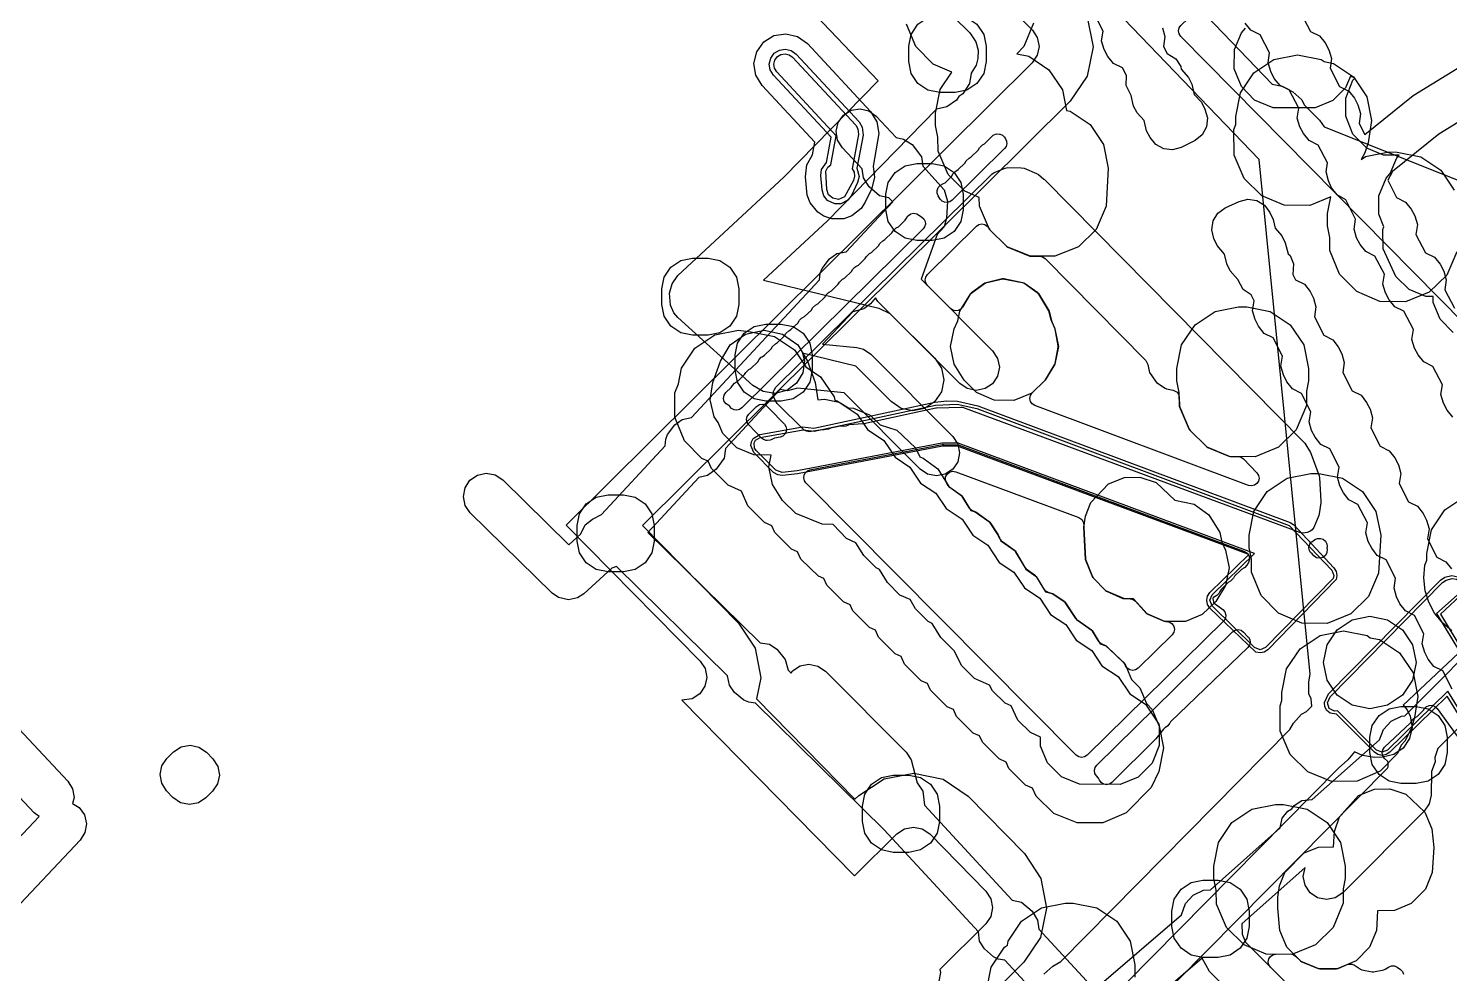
# Model space of a CAD drawing. Header units: metres. Extents: x -2677 to -840, y 169 to 1487.
# Drawn here: x -1739.4 to -1647.3, y 949.8 to 1011.1 of the extents above; entities that cross this region are included whole.
import ezdxf

# ---------------------------------------------------------------- set-up
doc = ezdxf.new("R2010")
doc.units = ezdxf.units.M
for name, color, linetype in [('AI_GREENING_ALLOWED_ZONE', 4, 'Continuous'), ('AI_GREENING_EXCLUSIONS', 1, 'Continuous'), ('AI_GREENING_LAWN', 82, 'Continuous')]:
    doc.layers.add(name, color=color, linetype=linetype)

msp = doc.modelspace()

# ---------------------------------------------------------------- linework, layer by layer
at = {"layer": 'AI_GREENING_ALLOWED_ZONE'}
for points in [[(-1678.838, 993.006), (-1678.958, 992.871), (-1679.117, 992.787), (-1679.297, 992.765), (-1679.472, 992.809), (-1679.62, 992.912), (-1681.112, 994.41), (-1681.22, 994.573), (-1681.257, 994.765), (-1681.218, 994.957), (-1681.109, 995.119), (-1677.928, 998.262), (-1677.766, 998.368), (-1677.577, 998.406), (-1677.387, 998.369), (-1677.226, 998.263), (-1677.117, 998.103), (-1677.111, 998.09), (-1677.057, 998.011), (-1675.983, 996.956), (-1675.903, 996.904), (-1674.471, 996.32), (-1674.377, 996.302), (-1673.843, 996.302), (-1673.65, 996.263), (-1673.487, 996.153), (-1666.96, 989.535), (-1666.826, 989.281), (-1666.741, 988.85), (-1666.704, 988.761), (-1666.325, 988.193), (-1666.257, 988.125), (-1665.69, 987.746), (-1665.601, 987.709), (-1665.184, 987.626), (-1664.928, 987.489), (-1664.925, 987.485), (-1664.819, 987.327), (-1664.779, 987.141), (-1664.77, 986.603), (-1664.75, 986.51), (-1664.141, 985.091), (-1664.087, 985.012), (-1663.012, 983.957), (-1662.934, 983.905), (-1661.578, 983.338), (-1661.485, 983.318), (-1660.971, 983.314), (-1660.778, 983.272), (-1660.615, 983.159), (-1659.748, 982.254), (-1659.644, 982.094), (-1659.609, 981.906), (-1659.646, 981.718), (-1659.751, 981.559), (-1659.909, 981.45), (-1660.095, 981.409), (-1660.284, 981.44), (-1674.148, 986.62), (-1674.317, 986.726), (-1674.432, 986.89), (-1674.473, 987.085), (-1674.434, 987.281), (-1674.322, 987.447), (-1673.498, 988.252), (-1673.459, 988.3), (-1672.868, 989.272), (-1672.837, 989.352), (-1672.626, 990.409), (-1672.626, 990.505), (-1672.838, 991.577), (-1672.855, 991.631), (-1673.054, 992.073), (-1673.086, 992.165), (-1673.211, 992.699), (-1673.24, 992.77), (-1673.892, 993.851), (-1673.96, 993.924), (-1674.826, 994.546), (-1674.922, 994.588), (-1676.159, 994.834), (-1676.263, 994.832), (-1677.303, 994.589), (-1677.391, 994.549), (-1678.26, 993.924), (-1678.328, 993.851), (-1678.838, 993.006)], [(-1679.875, 981.605), (-1679.943, 981.798), (-1679.927, 982.002), (-1679.832, 982.183), (-1679.672, 982.31), (-1679.474, 982.363), (-1679.272, 982.332), (-1671.285, 979.353), (-1671.096, 979.227), (-1670.982, 979.031), (-1670.966, 978.805), (-1670.974, 978.756), (-1670.977, 978.703), (-1670.865, 976.681), (-1670.847, 976.602), (-1670.411, 975.52), (-1670.359, 975.44), (-1669.572, 974.633), (-1669.493, 974.579), (-1668.431, 974.119), (-1668.339, 974.099), (-1667.971, 974.089), (-1667.777, 974.044), (-1667.616, 973.927), (-1666.898, 973.145), (-1666.814, 973.085), (-1665.763, 972.63), (-1665.664, 972.61), (-1665.593, 972.61), (-1665.401, 972.572), (-1665.238, 972.463), (-1665.129, 972.3), (-1665.092, 972.107), (-1665.132, 971.916), (-1665.242, 971.754), (-1667.449, 969.585), (-1667.611, 969.478), (-1667.802, 969.441), (-1667.991, 969.479), (-1668.153, 969.587), (-1668.261, 969.748), (-1668.299, 969.839), (-1668.357, 969.923), (-1669.507, 971.011), (-1669.591, 971.063), (-1669.743, 971.12), (-1669.888, 971.203), (-1669.997, 971.328), (-1670.399, 971.989), (-1670.468, 972.063), (-1671.36, 972.685), (-1671.489, 972.816), (-1672.184, 973.852), (-1672.252, 973.92), (-1672.986, 974.41), (-1673.058, 974.443), (-1673.255, 974.497), (-1673.424, 974.58), (-1673.55, 974.719), (-1674.027, 975.502), (-1674.096, 975.576), (-1674.641, 975.96), (-1674.782, 976.112), (-1675.403, 977.148), (-1675.471, 977.221), (-1676.242, 977.775), (-1676.409, 977.982), (-1676.513, 978.222), (-1676.534, 978.262), (-1677.036, 979.013), (-1677.098, 979.077), (-1677.981, 979.711), (-1678.048, 979.745), (-1678.122, 979.77), (-1678.271, 979.85), (-1678.385, 979.975), (-1678.862, 980.721), (-1678.926, 980.788), (-1679.647, 981.306), (-1679.784, 981.454), (-1679.875, 981.605)]]:
    msp.add_lwpolyline(points, close=True, dxfattribs=at)
msp.add_lwpolyline([(-1655.718, 947.031), (-1658.871, 950.199), (-1658.871, 950.199), (-1658.979, 950.36), (-1659.017, 950.55), (-1658.98, 950.74), (-1658.873, 950.902), (-1658.713, 951.011), (-1658.523, 951.051), (-1657.599, 951.063), (-1657.404, 951.026), (-1657.239, 950.916), (-1656.925, 950.603), (-1656.843, 950.548), (-1655.769, 950.115), (-1655.677, 950.097), (-1654.587, 950.097), (-1654.491, 950.116), (-1653.893, 950.367), (-1653.734, 950.404), (-1653.572, 950.388), (-1653.423, 950.321), (-1653.041, 950.067), (-1652.952, 950.03), (-1652.283, 949.897), (-1652.187, 949.898), (-1651.518, 950.031), (-1651.429, 950.068), (-1651.218, 950.209), (-1651.035, 950.284), (-1650.838, 950.283), (-1650.656, 950.205), (-1650.443, 950.058), (-1650.309, 949.921), (-1650.236, 949.742)], dxfattribs=at)
at = {"layer": 'AI_GREENING_EXCLUSIONS'}
for points in [[(-1718.116, 1060.153), (-1671.82, 1013.432), (-1670.744, 1011.805), (-1670.373, 1009.89), (-1670.76, 1007.985), (-1671.85, 1006.366), (-1699.579, 978.833), (-1693.351, 972.508), (-1692.28, 970.878), (-1691.914, 968.961), (-1692.197, 967.597), (-1685.805, 961.087), (-1685.554, 961.336), (-1683.921, 962.417), (-1681.998, 962.788), (-1680.081, 962.392), (-1678.462, 961.29), (-1674.815, 957.573), (-1673.749, 955.947), (-1673.384, 954.038), (-1673.774, 952.134), (-1674.861, 950.523), (-1677.07, 948.329)], [(-1720.313, 1057.43), (-1674.307, 1010.97), (-1673.985, 1010.484), (-1673.873, 1009.907), (-1673.989, 1009.335), (-1674.316, 1008.85), (-1704.518, 978.86), (-1695.845, 970.052), (-1695.524, 969.563), (-1695.414, 968.988), (-1695.533, 968.415), (-1695.862, 967.931), (-1696.351, 967.61), (-1697.035, 967.523), (-1685.839, 956.121), (-1683.088, 958.852), (-1682.598, 959.177), (-1682.021, 959.288), (-1681.446, 959.169), (-1680.96, 958.839), (-1677.313, 955.122), (-1676.994, 954.634), (-1676.884, 954.061), (-1677.001, 953.49), (-1677.327, 953.007), (-1680.298, 950.057), (-1680.26, 949.862), (-1680.378, 949.288)], [(-1700.158, 1049.83), (-1681.871, 1031.467), (-1681.072, 1030.83), (-1680.91, 1030.503), (-1678.938, 1028.523), (-1678.613, 1028.362), (-1678.1, 1027.774), (-1677.872, 1027.376), (-1658.757, 1007.473), (-1658.108, 1007.342), (-1657.428, 1006.966), (-1656.842, 1006.45), (-1656.682, 1006.123), (-1655.698, 1005.133), (-1655.393, 1004.705), (-1628.794, 994.088)], [(-1700.158, 1049.83), (-1681.871, 1031.467), (-1681.072, 1030.83), (-1680.91, 1030.503), (-1678.938, 1028.523), (-1678.613, 1028.362), (-1678.1, 1027.774), (-1677.872, 1027.376), (-1658.757, 1007.473), (-1658.108, 1007.342), (-1657.428, 1006.966), (-1656.842, 1006.45), (-1656.682, 1006.123), (-1655.698, 1005.133), (-1655.393, 1004.705), (-1628.794, 994.088)], [(-1673.573, 949.753), (-1672.989, 950.27), (-1672.451, 950.564), (-1657.612, 965.607), (-1657.371, 966.03), (-1656.859, 966.619), (-1656.533, 966.782), (-1656.197, 967.122), (-1656.235, 967.596), (-1656.378, 967.929), (-1656.39, 968.709), (-1656.3, 969.197), (-1659.602, 1002.578), (-1680.965, 1024.822), (-1681.614, 1025.375), (-1681.736, 1025.625), (-1682.771, 1026.702), (-1683.74, 1027.675), (-1684.064, 1027.835), (-1684.71, 1028.65), (-1702.764, 1046.779)], [(-1673.573, 949.753), (-1672.989, 950.27), (-1672.451, 950.564), (-1657.612, 965.607), (-1657.371, 966.03), (-1656.859, 966.619), (-1656.533, 966.782), (-1656.197, 967.122), (-1656.235, 967.596), (-1656.378, 967.929), (-1656.39, 968.709), (-1656.3, 969.197), (-1659.602, 1002.578), (-1680.965, 1024.822), (-1681.614, 1025.375), (-1681.736, 1025.625), (-1682.771, 1026.702), (-1683.74, 1027.675), (-1684.064, 1027.835), (-1684.71, 1028.65), (-1702.764, 1046.779)], [(-1685.633, 1017.946), (-1678.355, 1010.801), (-1677.973, 1010.217), (-1677.826, 1009.668), (-1677.834, 1009.128), (-1677.954, 1008.687), (-1678.264, 1008.172), (-1678.388, 1007.499), (-1678.812, 1006.844), (-1679.064, 1006.671), (-1679.219, 1006.43), (-1679.861, 1005.986), (-1680.516, 1005.845), (-1687.585, 998.603), (-1691.743, 994.746), (-1684.264, 992.928), (-1683.556, 992.6), (-1680.634, 989.698), (-1680.202, 989.048), (-1680.051, 988.283), (-1680.205, 987.518), (-1680.64, 986.87), (-1681.29, 986.438), (-1682.056, 986.287), (-1682.821, 986.441), (-1683.469, 986.876), (-1685.756, 989.174), (-1689.211, 990.014), (-1689.084, 989.514), (-1689.195, 988.742), (-1689.594, 988.071), (-1690.219, 987.604), (-1690.975, 987.411), (-1691.747, 987.523), (-1692.418, 987.921), (-1697.3, 992.322), (-1697.541, 992.641), (-1697.757, 993.137), (-1697.819, 993.914), (-1697.65, 994.516), (-1697.292, 995.049), (-1690.412, 1001.433), (-1684.308, 1007.687), (-1689.199, 1012.828)], [(-1665.873, 1011.112), (-1665.708, 1010.55), (-1665.806, 1009.904), (-1665.571, 1009.454), (-1664.998, 1009.1), (-1664.681, 1008.607), (-1664.652, 1008.442), (-1664.194, 1007.898), (-1663.963, 1007.455), (-1663.809, 1006.794), (-1663.35, 1006.286), (-1663.12, 1005.842), (-1662.957, 1005.28), (-1663.022, 1004.698), (-1663.305, 1004.186), (-1663.762, 1003.82), (-1664.65, 1003.36), (-1665.212, 1003.197), (-1665.794, 1003.262), (-1666.306, 1003.545), (-1666.672, 1004.002), (-1666.902, 1004.446), (-1667.054, 1005.1), (-1667.508, 1005.603), (-1667.74, 1006.046), (-1667.898, 1006.732), (-1668.226, 1007.37), (-1668.205, 1008.017), (-1668.465, 1008.515), (-1669.051, 1008.804), (-1669.418, 1009.26), (-1669.65, 1009.703), (-1669.814, 1010.265), (-1669.716, 1010.91), (-1670.375, 1012.172)], [(-1656.894, 1012.069), (-1656.269, 1010.882), (-1655.682, 1010.595), (-1655.314, 1010.14), (-1655.081, 1009.698), (-1654.915, 1009.137), (-1655.011, 1008.491), (-1654.386, 1007.303), (-1653.799, 1007.016), (-1653.43, 1006.562), (-1653.197, 1006.119), (-1653.031, 1005.558), (-1653.127, 1004.912), (-1652.753, 1004.202), (-1649.614, 1006.726), (-1642.799, 1010.915)], [(-1674.229, 1011.426), (-1674.849, 1009.904), (-1675.307, 1009.426), (-1674.527, 1009.271), (-1673.23, 1008.403), (-1672.362, 1007.106), (-1672.096, 1005.765), (-1671.851, 1005.717), (-1670.554, 1004.849), (-1669.686, 1003.552), (-1669.382, 1002.021), (-1669.529, 999.554), (-1670.176, 998.045), (-1671.32, 996.922), (-1672.842, 996.302), (-1674.426, 996.302), (-1675.948, 996.922), (-1677.092, 998.045), (-1677.739, 999.554), (-1677.755, 1000.113), (-1678.688, 1000.519), (-1679.768, 1001.599), (-1680.415, 1003.108), (-1680.431, 1004.028), (-1680.58, 1004.778), (-1680.58, 1005.58), (-1680.276, 1007.111), (-1679.522, 1008.239), (-1679.522, 1008.239), (-1680.728, 1008.76), (-1681.851, 1009.904), (-1682.455, 1011.349)], [(-1647.017, 991.359), (-1647.866, 992.227), (-1648.32, 993.31), (-1648.334, 993.684), (-1648.795, 993.698), (-1649.878, 994.152), (-1650.746, 995.001), (-1651.568, 996.783), (-1651.582, 998.041), (-1651.521, 998.222), (-1651.844, 999.029), (-1651.844, 1000.217), (-1651.376, 1001.37), (-1651.104, 1001.661), (-1650.675, 1002.686), (-1650.529, 1002.852), (-1651.537, 1002.866), (-1652.62, 1003.319), (-1653.526, 1004.225), (-1653.994, 1005.379), (-1653.994, 1006.566), (-1653.526, 1007.719), (-1653.405, 1007.859), (-1653.687, 1007.977), (-1654.017, 1007.223), (-1654.828, 1006.412), (-1655.968, 1005.92), (-1658.694, 1005.928), (-1659.905, 1006.434), (-1660.753, 1007.302), (-1661.221, 1008.455), (-1661.207, 1009.713), (-1660.753, 1010.796), (-1660.481, 1011.087)], [(-1647.056, 985.869), (-1647.424, 986.325), (-1647.656, 986.768), (-1647.822, 987.329), (-1647.725, 987.975), (-1648.347, 989.16), (-1648.933, 989.448), (-1649.301, 989.903), (-1649.533, 990.346), (-1649.699, 990.907), (-1649.602, 991.553), (-1650.224, 992.739), (-1650.811, 993.026), (-1651.178, 993.482), (-1651.411, 993.925), (-1651.576, 994.486), (-1651.48, 995.132), (-1652.101, 996.317), (-1652.688, 996.605), (-1653.056, 997.06), (-1653.288, 997.503), (-1653.454, 998.064), (-1653.357, 998.71), (-1653.982, 999.967), (-1654.556, 1000.279), (-1654.905, 1000.749), (-1655.118, 1001.201), (-1655.26, 1001.769), (-1655.17, 1002.353), (-1655.782, 1003.514), (-1656.369, 1003.801), (-1656.737, 1004.256), (-1656.97, 1004.699), (-1657.136, 1005.26), (-1657.04, 1005.906), (-1657.665, 1007.093), (-1658.252, 1007.38), (-1658.621, 1007.835), (-1658.854, 1008.277), (-1659.02, 1008.839), (-1658.924, 1009.485), (-1659.549, 1010.672), (-1660.136, 1010.959), (-1660.504, 1011.414)], [(-1646.798, 996.597), (-1647.445, 995.088), (-1648.589, 993.965), (-1650.111, 993.345), (-1651.772, 993.361), (-1653.281, 994.008), (-1654.404, 995.152), (-1655.024, 996.674), (-1655.024, 997.517), (-1655.173, 998.267), (-1655.173, 999.069), (-1654.956, 1000.158), (-1656.325, 999.602), (-1657.986, 999.618), (-1659.431, 1000.222), (-1660.575, 1001.345), (-1661.222, 1002.854), (-1661.238, 1004.515), (-1661.114, 1004.851), (-1661.114, 1005.364), (-1660.81, 1006.895), (-1659.942, 1008.192), (-1658.645, 1009.06), (-1657.114, 1009.364), (-1655.583, 1009.06), (-1655.384, 1008.926), (-1655.384, 1008.926), (-1654.781, 1008.807), (-1653.484, 1007.939), (-1652.616, 1006.642), (-1652.312, 1005.111), (-1652.533, 1003.67), (-1652.745, 1003.015), (-1652.993, 1002.571), (-1652.704, 1002.765), (-1651.173, 1003.069), (-1650.651, 1003.064), (-1649.12, 1002.76), (-1647.823, 1001.892), (-1646.955, 1000.595)], [(-1641.228, 1008.359), (-1647.96, 1004.221), (-1650.963, 1001.792), (-1651.269, 1001.247), (-1650.7, 1000.104), (-1650.114, 999.817), (-1649.746, 999.361), (-1649.514, 998.919), (-1649.348, 998.357), (-1649.445, 997.711), (-1648.823, 996.526), (-1648.236, 996.238), (-1647.869, 995.783), (-1647.636, 995.34), (-1647.471, 994.779), (-1647.567, 994.133), (-1646.946, 992.947)], [(-1672.548, 946.804), (-1676.1, 950.651), (-1676.53, 950.728), (-1676.827, 950.87), (-1677.417, 951.399), (-1677.723, 951.898), (-1677.808, 952.502), (-1683.903, 959.104), (-1692.264, 967.329), (-1692.697, 967.385), (-1693.001, 967.513), (-1693.617, 968.012), (-1693.946, 968.496), (-1694.06, 969.095), (-1701.262, 976.179), (-1701.56, 976.081), (-1703.375, 974.42), (-1703.8, 974.146), (-1704.373, 974.026), (-1705.022, 974.167), (-1705.438, 974.456), (-1710.744, 979.663), (-1711.074, 980.147), (-1711.193, 980.72), (-1711.084, 981.295), (-1710.764, 981.784), (-1710.28, 982.114), (-1709.707, 982.234), (-1709.132, 982.125), (-1708.643, 981.804), (-1704.351, 977.593), (-1703.585, 978.294), (-1703.289, 978.889), (-1702.829, 979.251), (-1702.235, 979.553), (-1698.117, 984.007), (-1698.075, 984.442), (-1697.957, 984.749), (-1697.476, 985.38), (-1697.003, 985.724), (-1696.408, 985.856), (-1688.106, 994.765), (-1688.06, 995.199), (-1687.94, 995.505), (-1687.454, 996.132), (-1686.978, 996.472), (-1686.382, 996.6), (-1683.351, 999.826), (-1683.606, 1000.101), (-1684.21, 1000.23), (-1684.896, 1000.799), (-1685.251, 1001.388), (-1685.344, 1001.967), (-1686.622, 1003.34), (-1686.929, 1003.838), (-1687.023, 1004.415), (-1686.888, 1004.985), (-1686.546, 1005.46), (-1686.048, 1005.767), (-1685.47, 1005.861), (-1684.901, 1005.726), (-1684.426, 1005.384), (-1683.133, 1003.995), (-1682.664, 1003.905), (-1682.091, 1003.546), (-1681.504, 1002.755), (-1681.417, 1002.151), (-1680.025, 1000.615), (-1679.798, 999.886), (-1679.875, 998.773), (-1680.033, 998.209), (-1680.47, 997.708), (-1681.521, 994.821), (-1676.884, 990.163), (-1676.56, 989.675), (-1676.447, 989.101), (-1676.562, 988.527), (-1676.889, 988.041), (-1677.376, 987.717), (-1677.95, 987.604), (-1678.524, 987.72), (-1679.01, 988.046), (-1684.32, 993.38), (-1684.479, 993.618), (-1684.8, 993.219), (-1685.229, 992.892), (-1685.936, 992.694), (-1687.901, 990.602), (-1685.686, 990.383), (-1685.256, 990.275), (-1684.77, 989.948), (-1679.46, 984.614), (-1679.136, 984.127), (-1679.023, 983.553), (-1679.139, 982.979), (-1679.465, 982.493), (-1679.953, 982.169), (-1680.527, 982.056), (-1681.101, 982.172), (-1681.586, 982.498), (-1686.516, 987.45), (-1689.534, 987.748), (-1690.175, 987.571), (-1690.658, 987.656), (-1694.199, 983.826), (-1694.282, 983.215), (-1694.798, 982.489), (-1695.36, 982.09), (-1695.93, 981.954), (-1699.228, 978.387), (-1691.962, 971.24), (-1691.354, 971.138), (-1690.865, 970.817), (-1690.327, 970.163), (-1690.144, 969.452), (-1689.949, 969.26), (-1689.849, 969.409), (-1689.361, 969.733), (-1688.787, 969.845), (-1688.213, 969.73), (-1687.727, 969.404), (-1682.488, 964.14), (-1682.164, 963.653), (-1681.778, 962.161), (-1681.397, 961.616), (-1681.308, 960.716), (-1675.61, 954.543), (-1675.007, 954.411), (-1674.323, 953.839), (-1673.971, 953.248), (-1673.88, 952.669), (-1670.271, 948.759), (-1664.646, 953.59), (-1664.387, 954.339), (-1663.892, 954.878), (-1663.216, 955.194), (-1662.767, 955.227), (-1658.244, 959.238), (-1658.103, 959.857), (-1657.75, 960.324), (-1657.486, 960.478), (-1657.333, 960.692), (-1656.837, 961.002), (-1656.169, 961.078), (-1651.802, 964.95), (-1651.551, 965.616), (-1651.056, 966.155), (-1650.38, 966.471), (-1650.155, 966.504), (-1644.064, 972.624)], [(-1647.091, 968.222), (-1647.698, 969.414), (-1648.281, 969.708), (-1648.643, 970.168), (-1648.87, 970.614), (-1649.029, 971.177), (-1648.924, 971.822), (-1649.531, 973.013), (-1650.114, 973.308), (-1650.476, 973.767), (-1650.703, 974.213), (-1650.862, 974.776), (-1650.757, 975.421), (-1651.364, 976.612), (-1651.947, 976.907), (-1652.309, 977.367), (-1652.536, 977.812), (-1652.695, 978.375), (-1652.59, 979.02), (-1653.197, 980.211), (-1653.78, 980.506), (-1654.143, 980.966), (-1654.369, 981.411), (-1654.528, 981.975), (-1654.424, 982.62), (-1655.03, 983.811), (-1655.613, 984.105), (-1655.976, 984.565), (-1656.203, 985.011), (-1656.361, 985.574), (-1656.257, 986.219), (-1656.864, 987.41), (-1657.447, 987.705), (-1657.809, 988.164), (-1658.036, 988.61), (-1658.195, 989.173), (-1658.09, 989.818), (-1658.697, 991.009), (-1659.28, 991.304), (-1659.642, 991.764), (-1659.869, 992.209), (-1660.028, 992.772), (-1659.923, 993.417), (-1660.119, 993.801), (-1660.649, 994.152), (-1660.984, 994.787), (-1661.475, 995.363), (-1661.702, 995.808), (-1661.852, 996.446), (-1662.324, 996.994), (-1662.535, 997.447), (-1662.675, 998.015), (-1662.586, 998.594), (-1662.283, 999.094), (-1661.811, 999.44), (-1660.905, 999.864), (-1660.337, 1000.003), (-1659.758, 999.914), (-1659.258, 999.611), (-1658.911, 999.139), (-1658.7, 998.686), (-1658.56, 998.117), (-1658.138, 997.624), (-1657.911, 997.178), (-1657.72, 996.464), (-1657.602, 996.345), (-1657.38, 995.804), (-1657.424, 995.12), (-1657.25, 994.779), (-1656.667, 994.484), (-1656.305, 994.025), (-1656.078, 993.579), (-1655.919, 993.016), (-1656.024, 992.371), (-1655.417, 991.18), (-1654.834, 990.885), (-1654.472, 990.425), (-1654.245, 989.98), (-1654.086, 989.416), (-1654.19, 988.772), (-1653.584, 987.58), (-1653.001, 987.286), (-1652.638, 986.826), (-1652.411, 986.38), (-1652.253, 985.817), (-1652.357, 985.172), (-1651.75, 983.981), (-1651.167, 983.686), (-1650.805, 983.227), (-1650.578, 982.781), (-1650.419, 982.218), (-1650.524, 981.573), (-1649.917, 980.382), (-1649.334, 980.087), (-1648.972, 979.627), (-1648.745, 979.182), (-1648.586, 978.619), (-1648.691, 977.974), (-1648.084, 976.783), (-1647.501, 976.488), (-1647.139, 976.028)], [(-1626.909, 989.152), (-1650.26, 967.192), (-1650.001, 966.887), (-1649.806, 966.485), (-1649.692, 965.75), (-1649.855, 965.025), (-1650.271, 964.409), (-1650.884, 963.988), (-1651.608, 963.819), (-1652.125, 963.798), (-1652.896, 963.919), (-1653.424, 964.157), (-1653.849, 963.642), (-1654.455, 963.112), (-1671.678, 945.652)], [(-1626.909, 989.152), (-1650.26, 967.192), (-1650.001, 966.887), (-1649.806, 966.485), (-1649.692, 965.75), (-1649.855, 965.025), (-1650.271, 964.409), (-1650.884, 963.988), (-1651.608, 963.819), (-1652.125, 963.798), (-1652.896, 963.919), (-1653.424, 964.157), (-1653.849, 963.642), (-1654.455, 963.112), (-1671.678, 945.652)], [(-1647.121, 972.019), (-1647.704, 972.509), (-1648.244, 973.163), (-1648.612, 973.866), (-1648.848, 974.608), (-1648.938, 975.457), (-1648.864, 976.269), (-1648.743, 976.598), (-1648.743, 977.024), (-1648.439, 978.555), (-1648.439, 978.555), (-1647.571, 979.852), (-1646.274, 980.72)], [(-1612.667, 910.369), (-1641.774, 958.649), (-1647.42, 967.779), (-1651.143, 964.138), (-1651.37, 963.987), (-1651.638, 963.935), (-1651.905, 963.989), (-1652.132, 964.141), (-1654.591, 966.613), (-1655, 966.671), (-1655.217, 966.845), (-1655.349, 967.089), (-1655.376, 967.365), (-1655.101, 967.925), (-1647.839, 975.304), (-1647.558, 975.487), (-1647.107, 975.598), (-1646.531, 975.471), (-1646.34, 975.296), (-1646.203, 974.805), (-1646.277, 974.557), (-1647.854, 973.095), (-1647.854, 973.095), (-1621.922, 930.233)], [(-1612.493, 910.468), (-1641.603, 958.753), (-1647.381, 968.095), (-1651.284, 964.28), (-1651.637, 964.135), (-1651.99, 964.282), (-1654.516, 966.822), (-1654.718, 966.795), (-1655.063, 966.973), (-1655.177, 967.344), (-1654.992, 967.738), (-1647.716, 975.146), (-1647.484, 975.301), (-1647.087, 975.399), (-1646.809, 975.368), (-1646.5, 975.176), (-1646.402, 974.826), (-1646.568, 974.502), (-1648.112, 973.134), (-1648.112, 973.134), (-1622.093, 930.13)], [(-1641.948, 970.497), (-1648.03, 964.387), (-1648.212, 963.796), (-1648.194, 963.511), (-1648.441, 962.893), (-1648.459, 961.359), (-1648.58, 960.787), (-1648.897, 960.317), (-1654.18, 955.027), (-1654.666, 954.701), (-1655.24, 954.586), (-1655.814, 954.7), (-1656.301, 955.025), (-1656.627, 955.511), (-1656.741, 956.085), (-1656.624, 956.665), (-1660.736, 953.019), (-1660.713, 952.349), (-1660.494, 951.829), (-1655.701, 947.013)], [(-1743.537, 969.399), (-1736.839, 962.27), (-1736.529, 961.774), (-1736.433, 961.197), (-1736.521, 960.817), (-1736.098, 960.551), (-1735.759, 960.074), (-1735.628, 959.504), (-1735.726, 958.927), (-1736.037, 958.431), (-1742.752, 951.318)], [(-1743.996, 954.371), (-1738.698, 959.982), (-1739.026, 960.216), (-1745.103, 966.685)], [(-1677.289, 948.67), (-1676.985, 950.201), (-1676.117, 951.498), (-1675.928, 951.625), (-1675.875, 951.892), (-1675.007, 953.189), (-1675.007, 953.189), (-1673.71, 954.057), (-1672.179, 954.361), (-1671.657, 954.356), (-1670.126, 954.052), (-1668.829, 953.184), (-1667.961, 951.887), (-1667.657, 950.356), (-1667.657, 949.55)], [(-1657.827, 944.897), (-1662.826, 949.92), (-1663.309, 950.784), (-1668.235, 946.554)]]:
    msp.add_lwpolyline(points, dxfattribs=at)
for points in [[(-1678.546, 1007.082), (-1679.311, 1006.93), (-1680.311, 1006.93), (-1681.076, 1007.082), (-1681.725, 1007.516), (-1682.159, 1008.165), (-1682.311, 1008.93), (-1682.311, 1009.93), (-1682.159, 1010.695), (-1681.725, 1011.344), (-1681.076, 1011.778), (-1680.311, 1011.93), (-1679.311, 1011.93), (-1678.546, 1011.778), (-1677.897, 1011.344), (-1677.463, 1010.695), (-1677.311, 1009.93), (-1677.311, 1008.93), (-1677.463, 1008.165), (-1677.897, 1007.516), (-1678.546, 1007.082)], [(-1688.713, 999.767), (-1688.896, 1000.275), (-1689.014, 1001.446), (-1688.93, 1002.222), (-1688.569, 1002.881), (-1688.416, 1003.706), (-1691.824, 1007.373), (-1692.233, 1008.038), (-1692.357, 1008.808), (-1692.177, 1009.567), (-1691.72, 1010.2), (-1691.056, 1010.609), (-1690.285, 1010.733), (-1689.526, 1010.553), (-1688.893, 1010.096), (-1684.802, 1005.693), (-1684.392, 1005.029), (-1684.268, 1004.258), (-1684.635, 1002.154), (-1684.534, 1001.409), (-1684.733, 1000.654), (-1685.142, 999.815), (-1685.407, 999.407), (-1686.015, 998.918), (-1686.523, 998.735), (-1687.303, 998.725), (-1687.817, 998.894), (-1688.224, 999.158), (-1688.713, 999.767)], [(-1687.976, 1001.922), (-1687.645, 1002.38), (-1687.341, 1004.019), (-1691.091, 1008.054), (-1691.296, 1008.386), (-1691.358, 1008.771), (-1691.268, 1009.151), (-1691.039, 1009.467), (-1690.707, 1009.672), (-1690.322, 1009.734), (-1689.942, 1009.644), (-1689.626, 1009.415), (-1685.534, 1005.012), (-1685.329, 1004.68), (-1685.283, 1004.15), (-1685.678, 1002.016), (-1685.532, 1001.47), (-1685.632, 1001.093), (-1686.041, 1000.253), (-1686.277, 999.943), (-1686.731, 999.713), (-1687.122, 999.708), (-1687.582, 999.925), (-1687.826, 1000.229), (-1687.936, 1000.604), (-1688.018, 1001.534), (-1687.976, 1001.922)], [(-1687.368, 1002.225), (-1687.019, 1004.113), (-1690.871, 1008.258), (-1691.015, 1008.491), (-1691.058, 1008.76), (-1690.995, 1009.026), (-1690.835, 1009.248), (-1690.602, 1009.391), (-1690.333, 1009.434), (-1690.067, 1009.371), (-1689.846, 1009.211), (-1685.754, 1004.808), (-1685.611, 1004.575), (-1685.578, 1004.204), (-1685.992, 1001.97), (-1685.868, 1001.759), (-1685.832, 1001.488), (-1685.901, 1001.224), (-1686.476, 1000.167), (-1686.878, 999.994), (-1687.247, 1000.062), (-1687.517, 1000.295), (-1687.637, 1000.63), (-1687.69, 1001.832), (-1687.559, 1002.072), (-1687.368, 1002.225)], [(-1679.383, 997.907), (-1680.032, 997.473), (-1680.797, 997.321), (-1681.797, 997.321), (-1682.562, 997.473), (-1683.211, 997.907), (-1683.645, 998.556), (-1683.797, 999.321), (-1683.797, 1000.321), (-1683.645, 1001.086), (-1683.211, 1001.735), (-1682.562, 1002.169), (-1681.797, 1002.321), (-1680.797, 1002.321), (-1680.032, 1002.169), (-1679.383, 1001.735), (-1678.949, 1001.086), (-1678.797, 1000.321), (-1678.797, 999.321), (-1678.949, 998.556), (-1679.383, 997.907)], [(-1693.919, 991.767), (-1694.567, 991.334), (-1695.333, 991.182), (-1696.333, 991.182), (-1697.098, 991.334), (-1697.747, 991.767), (-1698.181, 992.416), (-1698.333, 993.182), (-1698.333, 994.182), (-1698.181, 994.947), (-1697.747, 995.596), (-1697.098, 996.029), (-1696.333, 996.182), (-1695.333, 996.182), (-1694.567, 996.029), (-1693.919, 995.596), (-1693.485, 994.947), (-1693.333, 994.182), (-1693.333, 993.182), (-1693.485, 992.416), (-1693.919, 991.767)], [(-1673.22, 992.737), (-1673.074, 992.117), (-1672.843, 991.605), (-1672.616, 990.457), (-1672.846, 989.309), (-1673.475, 988.273), (-1674.349, 987.42), (-1675.51, 986.951), (-1676.776, 986.967), (-1677.923, 987.463), (-1678.733, 988.273), (-1679.374, 989.309), (-1679.604, 990.457), (-1679.377, 991.605), (-1679.146, 992.117), (-1679, 992.737), (-1678.302, 993.895), (-1677.351, 994.577), (-1676.211, 994.844), (-1674.869, 994.577), (-1673.918, 993.895), (-1673.22, 992.737)], [(-1658.881, 992.718), (-1657.584, 991.85), (-1656.716, 990.553), (-1656.412, 989.022), (-1656.412, 988.216), (-1656.543, 987.557), (-1656.543, 986.632), (-1657.206, 985.046), (-1658.35, 983.923), (-1659.872, 983.303), (-1661.533, 983.319), (-1662.978, 983.923), (-1664.122, 985.046), (-1664.769, 986.555), (-1664.785, 987.475), (-1664.934, 988.225), (-1664.934, 989.027), (-1664.63, 990.558), (-1663.762, 991.855), (-1662.465, 992.723), (-1660.934, 993.027), (-1660.412, 993.022), (-1658.881, 992.718)], [(-1695.115, 982.535), (-1695.331, 983.012), (-1695.735, 983.197), (-1696.858, 984.341), (-1697.478, 985.863), (-1697.478, 987.447), (-1697.253, 988.024), (-1697.05, 989.048), (-1696.182, 990.345), (-1694.885, 991.213), (-1693.354, 991.517), (-1692.56, 991.405), (-1691.029, 991.101), (-1689.732, 990.233), (-1689, 989.138), (-1688.032, 988.491), (-1687.164, 987.194), (-1687.119, 986.967), (-1686.964, 986.937), (-1685.667, 986.069), (-1685.001, 985.074), (-1683.925, 984.354), (-1683.198, 983.267), (-1682.24, 982.626), (-1681.553, 981.599), (-1680.554, 980.931), (-1679.901, 979.954), (-1678.858, 979.257), (-1678.156, 978.208), (-1677.198, 977.567), (-1676.452, 976.451), (-1675.502, 975.816), (-1674.817, 974.792), (-1673.82, 974.125), (-1673.12, 973.078), (-1672.136, 972.42), (-1671.462, 971.412), (-1670.454, 970.738), (-1669.794, 969.751), (-1668.741, 969.047), (-1667.997, 967.935), (-1666.975, 967.251), (-1666.107, 965.954), (-1665.803, 964.423), (-1666.107, 962.892), (-1666.613, 961.853), (-1668.222, 960.215), (-1669.731, 959.568), (-1671.392, 959.552), (-1672.914, 960.172), (-1674.058, 961.295), (-1674.287, 961.804), (-1674.744, 962.011), (-1675.824, 963.091), (-1676.011, 963.499), (-1676.457, 963.702), (-1677.537, 964.782), (-1677.726, 965.195), (-1678.139, 965.384), (-1679.219, 966.464), (-1679.419, 966.904), (-1679.823, 967.089), (-1680.903, 968.169), (-1681.096, 968.593), (-1681.505, 968.78), (-1682.585, 969.86), (-1682.806, 970.35), (-1683.201, 970.531), (-1684.281, 971.611), (-1684.479, 972.045), (-1684.861, 972.221), (-1685.941, 973.301), (-1686.123, 973.697), (-1686.557, 973.895), (-1687.637, 974.975), (-1687.832, 975.402), (-1688.179, 975.547), (-1689.323, 976.67), (-1689.535, 977.137), (-1689.928, 977.318), (-1691.008, 978.398), (-1691.201, 978.821), (-1691.67, 979.033), (-1692.75, 980.113), (-1693.169, 981.077), (-1694.035, 981.455), (-1695.115, 982.535)], [(-1684.432, 976.088), (-1685.242, 976.898), (-1685.74, 977.719), (-1686.349, 977.991), (-1687.225, 978.918), (-1687.927, 978.932), (-1689.641, 979.615), (-1690.515, 980.468), (-1691.156, 981.504), (-1691.386, 982.652), (-1691.235, 983.415), (-1692.372, 983.43), (-1693.456, 983.883), (-1694.373, 984.8), (-1694.672, 985.516), (-1694.931, 985.883), (-1695.193, 986.993), (-1695.021, 988.121), (-1694.527, 989.507), (-1693.892, 990.549), (-1692.895, 991.252), (-1691.701, 991.5), (-1690.507, 991.252), (-1689.51, 990.549), (-1688.875, 989.507), (-1688.381, 988.121), (-1688.211, 986.988), (-1687.791, 987.039), (-1686.838, 986.85), (-1686.235, 986.476), (-1685.898, 986.462), (-1684.815, 986.008), (-1684.168, 985.38), (-1683.099, 985.029), (-1681.875, 983.87), (-1681.604, 983.286), (-1681.378, 983.202), (-1680.427, 982.52), (-1679.731, 981.366), (-1678.887, 980.761), (-1678.29, 979.826), (-1678.012, 979.733), (-1677.061, 979.051), (-1676.522, 978.243), (-1676.354, 977.855), (-1675.429, 977.192), (-1674.728, 976.021), (-1674.054, 975.546), (-1673.447, 974.549), (-1673.019, 974.432), (-1672.211, 973.893), (-1671.436, 972.739), (-1670.426, 972.033), (-1669.906, 971.18), (-1669.544, 971.046), (-1668.32, 969.887), (-1667.884, 968.85), (-1667.35, 968.316), (-1666.914, 967.31), (-1666.545, 966.921), (-1666.091, 965.838), (-1666.077, 964.58), (-1666.545, 963.427), (-1667.451, 962.521), (-1668.604, 962.053), (-1671.26, 962.075), (-1672.413, 962.543), (-1673.319, 963.449), (-1673.773, 964.532), (-1673.787, 965.123), (-1674.435, 965.41), (-1675.246, 966.221), (-1675.687, 967.141), (-1676.073, 967.318), (-1676.883, 968.128), (-1677.076, 968.494), (-1678.063, 968.923), (-1678.874, 969.734), (-1679.37, 970.717), (-1680.244, 971.57), (-1680.812, 972.497), (-1681.066, 972.619), (-1681.876, 973.429), (-1682.23, 974.036), (-1682.892, 974.329), (-1683.702, 975.139), (-1684.213, 975.981), (-1684.432, 976.088)], [(-1689.167, 987.494), (-1689.816, 987.06), (-1690.581, 986.908), (-1691.581, 986.908), (-1692.346, 987.06), (-1692.995, 987.494), (-1693.429, 988.143), (-1693.581, 988.908), (-1693.581, 989.908), (-1693.429, 990.673), (-1692.995, 991.322), (-1692.346, 991.756), (-1691.581, 991.908), (-1690.581, 991.908), (-1689.816, 991.756), (-1689.167, 991.322), (-1688.733, 990.673), (-1688.581, 989.908), (-1688.581, 988.908), (-1688.733, 988.143), (-1689.167, 987.494)], [(-1689.525, 982.19), (-1690.505, 982.083), (-1690.814, 982.12), (-1691.077, 982.287), (-1692.359, 983.57), (-1692.556, 984.024), (-1692.523, 984.273), (-1692.405, 984.494), (-1691.98, 984.747), (-1689.199, 985.244), (-1688.481, 985.151), (-1680.626, 986.851), (-1679.859, 986.936), (-1679.16, 986.916), (-1677.84, 986.612), (-1657.594, 979.036), (-1657.356, 978.886), (-1654.758, 976.091), (-1654.614, 975.865), (-1654.566, 975.602), (-1654.62, 975.339), (-1659.049, 970.786), (-1659.275, 970.633), (-1659.543, 970.578), (-1659.811, 970.63), (-1662.793, 973.492), (-1662.949, 973.721), (-1663.003, 973.992), (-1662.948, 974.264), (-1662.792, 974.492), (-1660.271, 976.952), (-1679.162, 983.985), (-1680.137, 983.992), (-1689.525, 982.19)], [(-1690.935, 982.428), (-1692.216, 983.71), (-1692.316, 983.859), (-1692.333, 984.211), (-1692.248, 984.369), (-1691.945, 984.55), (-1689.164, 985.047), (-1688.449, 984.953), (-1680.584, 986.655), (-1679.191, 986.718), (-1677.91, 986.425), (-1657.664, 978.849), (-1654.903, 975.953), (-1654.766, 975.604), (-1654.804, 975.416), (-1659.191, 970.926), (-1659.544, 970.778), (-1659.898, 970.922), (-1662.653, 973.634), (-1662.803, 973.992), (-1662.652, 974.349), (-1659.906, 977.029), (-1679.119, 984.181), (-1680.168, 984.189), (-1689.562, 982.387), (-1690.526, 982.282), (-1690.935, 982.428)], [(-1651.873, 975.745), (-1652.52, 974.236), (-1653.664, 973.113), (-1655.186, 972.493), (-1656.847, 972.509), (-1658.356, 973.156), (-1659.479, 974.3), (-1660.099, 975.822), (-1660.099, 976.665), (-1660.248, 977.415), (-1660.248, 978.212), (-1659.944, 979.748), (-1659.076, 981.045), (-1657.779, 981.913), (-1656.248, 982.217), (-1655.726, 982.212), (-1654.195, 981.908), (-1652.898, 981.04), (-1652.03, 979.743), (-1651.726, 978.212), (-1651.873, 975.745)], [(-1667.338, 981.988), (-1666.288, 981.636), (-1665.065, 980.479), (-1663.809, 980.22), (-1662.858, 979.538), (-1662.16, 978.38), (-1662.014, 977.76), (-1661.783, 977.248), (-1661.556, 976.1), (-1661.786, 974.952), (-1662.415, 973.916), (-1663.289, 973.063), (-1664.372, 972.61), (-1665.716, 972.61), (-1666.863, 973.106), (-1667.759, 974.083), (-1668.387, 974.1), (-1669.538, 974.598), (-1670.393, 975.475), (-1670.863, 976.64), (-1670.978, 978.73), (-1670.861, 979.457), (-1670.522, 980.332), (-1669.362, 981.554), (-1668.332, 981.961), (-1667.338, 981.988)], [(-1699.402, 976.423), (-1700.051, 975.99), (-1700.816, 975.837), (-1701.816, 975.837), (-1702.582, 975.99), (-1703.23, 976.423), (-1703.664, 977.072), (-1703.816, 977.837), (-1703.816, 978.837), (-1703.664, 979.603), (-1703.23, 980.252), (-1702.582, 980.685), (-1701.816, 980.837), (-1700.816, 980.837), (-1700.051, 980.685), (-1699.402, 980.252), (-1698.969, 979.603), (-1698.816, 978.837), (-1698.816, 977.837), (-1698.969, 977.072), (-1699.402, 976.423)], [(-1654.554, 972.076), (-1653.58, 972.726), (-1652.432, 972.955), (-1651.284, 972.726), (-1650.311, 972.076), (-1649.661, 971.103), (-1649.432, 969.955), (-1649.661, 968.807), (-1650.311, 967.833), (-1651.284, 967.183), (-1652.432, 966.955), (-1653.58, 967.183), (-1654.554, 967.833), (-1655.204, 968.807), (-1655.432, 969.955), (-1655.204, 971.103), (-1654.554, 972.076)], [(-1652.397, 971.569), (-1651.794, 971.45), (-1650.497, 970.582), (-1649.629, 969.285), (-1649.325, 967.754), (-1649.532, 966.383), (-1649.758, 965.658), (-1650.151, 964.868), (-1650.4, 964.601), (-1650.629, 964.052), (-1651.752, 962.908), (-1653.261, 962.261), (-1654.922, 962.245), (-1656.444, 962.865), (-1657.588, 963.988), (-1658.235, 965.497), (-1658.251, 967.158), (-1658.127, 967.494), (-1658.127, 968.007), (-1657.823, 969.538), (-1656.955, 970.835), (-1655.658, 971.703), (-1654.127, 972.007), (-1652.596, 971.703), (-1652.397, 971.569)], [(-1648.006, 962.7), (-1648.655, 962.266), (-1649.42, 962.114), (-1650.42, 962.114), (-1651.185, 962.266), (-1651.834, 962.7), (-1652.268, 963.349), (-1652.42, 964.114), (-1652.42, 965.114), (-1652.268, 965.879), (-1651.834, 966.528), (-1651.185, 966.962), (-1650.42, 967.114), (-1649.42, 967.114), (-1648.655, 966.962), (-1648.006, 966.528), (-1647.572, 965.879), (-1647.42, 965.114), (-1647.42, 964.114), (-1647.572, 963.349), (-1648.006, 962.7)], [(-1730.748, 962.127), (-1730.853, 962.695), (-1730.735, 963.262), (-1730.412, 963.741), (-1729.987, 964.165), (-1729.493, 964.492), (-1728.912, 964.603), (-1728.332, 964.479), (-1727.846, 964.142), (-1727.43, 963.709), (-1727.118, 963.222), (-1727.012, 962.653), (-1727.13, 962.087), (-1727.453, 961.607), (-1727.878, 961.184), (-1728.372, 960.857), (-1728.954, 960.746), (-1729.533, 960.869), (-1730.019, 961.207), (-1730.435, 961.64), (-1730.748, 962.127)], [(-1680.911, 958.234), (-1681.56, 957.8), (-1682.325, 957.648), (-1683.325, 957.648), (-1684.09, 957.8), (-1684.739, 958.234), (-1685.173, 958.883), (-1685.325, 959.648), (-1685.325, 960.648), (-1685.173, 961.413), (-1684.739, 962.062), (-1684.09, 962.496), (-1683.325, 962.648), (-1682.325, 962.648), (-1681.56, 962.496), (-1680.911, 962.062), (-1680.477, 961.413), (-1680.325, 960.648), (-1680.325, 959.648), (-1680.477, 958.883), (-1680.911, 958.234)], [(-1654.4, 959.956), (-1653.162, 961.329), (-1652.132, 961.736), (-1651.138, 961.763), (-1650.088, 961.411), (-1648.864, 960.252), (-1648.417, 959.177), (-1648.284, 957.96), (-1648.378, 956.334), (-1648.831, 955.25), (-1649.753, 954.328), (-1650.837, 953.875), (-1651.925, 953.858), (-1651.997, 952.573), (-1652.45, 951.489), (-1653.305, 950.612), (-1654.537, 950.097), (-1655.725, 950.097), (-1656.89, 950.567), (-1657.812, 951.489), (-1658.265, 952.573), (-1658.398, 954.026), (-1658.397, 954.744), (-1658.28, 955.471), (-1657.941, 956.346), (-1656.682, 957.625), (-1655.751, 957.975), (-1654.785, 958.001), (-1654.711, 959.009), (-1654.4, 959.956)], [(-1658.019, 960.747), (-1656.488, 960.443), (-1655.191, 959.575), (-1654.323, 958.278), (-1654.019, 956.747), (-1654.019, 955.941), (-1654.15, 955.282), (-1654.15, 954.357), (-1654.813, 952.771), (-1655.957, 951.648), (-1657.479, 951.028), (-1659.14, 951.044), (-1660.585, 951.648), (-1661.729, 952.771), (-1662.376, 954.28), (-1662.392, 955.2), (-1662.541, 955.95), (-1662.541, 956.752), (-1662.237, 958.283), (-1661.369, 959.58), (-1660.072, 960.448), (-1658.541, 960.752), (-1658.019, 960.747)], [(-1661.491, 950.989), (-1662.256, 950.837), (-1663.256, 950.837), (-1664.021, 950.989), (-1664.67, 951.423), (-1665.104, 952.072), (-1665.256, 952.837), (-1665.256, 953.837), (-1665.104, 954.602), (-1664.67, 955.251), (-1664.021, 955.685), (-1663.256, 955.837), (-1662.256, 955.837), (-1661.491, 955.685), (-1660.842, 955.251), (-1660.408, 954.602), (-1660.256, 953.837), (-1660.256, 952.837), (-1660.408, 952.072), (-1660.842, 951.423), (-1661.491, 950.989)]]:
    msp.add_lwpolyline(points, close=True, dxfattribs=at)
at = {"layer": 'AI_GREENING_LAWN'}
for points in [[(-1637.915, 983.419), (-1664.686, 1010.565), (-1664.794, 1010.73), (-1664.83, 1010.923), (-1664.789, 1011.116), (-1664.677, 1011.277), (-1657.45, 1018.215), (-1657.303, 1018.312), (-1608.502, 1039.561)], [(-1668.835, 945.364), (-1651.286, 963.111), (-1651.26, 963.15), (-1651.251, 963.195), (-1651.251, 963.476), (-1651.261, 963.523), (-1651.288, 963.562), (-1651.477, 963.74), (-1651.593, 963.906), (-1651.634, 964.105), (-1651.593, 964.303), (-1651.476, 964.469), (-1649.798, 966.037), (-1649.696, 966.2), (-1649.691, 966.197), (-1649.658, 966.259), (-1649.513, 966.381), (-1649.369, 966.462), (-1649.369, 966.462), (-1648.939, 966.886), (-1648.901, 966.949), (-1648.769, 967.094), (-1648.591, 967.176), (-1648.395, 967.184), (-1648.211, 967.116), (-1648.068, 966.983), (-1642.146, 958.775)]]:
    msp.add_lwpolyline(points, dxfattribs=at)
for points in [[(-1680.408, 1000.754), (-1680.382, 1000.795), (-1680.261, 1000.924), (-1680.102, 1001.004), (-1680.069, 1001.014), (-1679.965, 1001.075), (-1679.534, 1001.501), (-1679.452, 1001.644), (-1679.328, 1001.788), (-1679.26, 1001.823), (-1679.263, 1001.829), (-1679.106, 1001.921), (-1678.675, 1002.347), (-1678.596, 1002.486), (-1678.405, 1002.674), (-1678.264, 1002.752), (-1677.817, 1003.193), (-1677.737, 1003.333), (-1677.545, 1003.521), (-1677.405, 1003.598), (-1676.929, 1004.066), (-1676.928, 1004.064), (-1676.838, 1004.159), (-1676.642, 1004.238), (-1676.431, 1004.229), (-1676.403, 1004.222), (-1676.241, 1004.147), (-1676.116, 1004.02), (-1676.052, 1003.926), (-1675.98, 1003.769), (-1675.966, 1003.596), (-1676.013, 1003.429), (-1676.113, 1003.288), (-1679.51, 999.931), (-1679.656, 999.831), (-1679.828, 999.788), (-1680.003, 999.807), (-1680.161, 999.887), (-1680.282, 1000.016), (-1680.408, 1000.213), (-1680.479, 1000.389), (-1680.479, 1000.578), (-1680.408, 1000.754)], [(-1675.888, 1002.051), (-1675.026, 1002.048), (-1674.835, 1002.009), (-1674.029, 1001.672), (-1673.903, 1001.596), (-1673.558, 1001.311), (-1673.521, 1001.277), (-1656.72, 984.271), (-1656.652, 984.186), (-1656.27, 983.577), (-1656.222, 983.48), (-1655.713, 982.064), (-1655.685, 981.924), (-1655.597, 980.422), (-1655.603, 980.314), (-1655.716, 979.606), (-1655.746, 979.498), (-1656.058, 978.721), (-1656.164, 978.559), (-1656.324, 978.449), (-1656.486, 978.379), (-1656.76, 978.344), (-1656.868, 978.36), (-1656.967, 978.386), (-1678.818, 986.49), (-1678.911, 986.506), (-1680.518, 986.46), (-1680.564, 986.455), (-1685.223, 985.447), (-1685.293, 985.437), (-1686.177, 985.373), (-1686.212, 985.365), (-1686.276, 985.329), (-1686.28, 985.335), (-1686.39, 985.277), (-1686.579, 985.259), (-1686.745, 985.275), (-1687.387, 985.16), (-1687.532, 985.09), (-1687.796, 985.043), (-1687.955, 985.058), (-1688.636, 984.938), (-1688.637, 984.939), (-1688.76, 984.915), (-1688.95, 984.951), (-1689.111, 985.057), (-1690.854, 986.76), (-1690.966, 986.925), (-1691.068, 987.17), (-1691.106, 987.348), (-1691.078, 987.528), (-1691.046, 987.619), (-1690.926, 987.809), (-1676.939, 1001.628), (-1676.772, 1001.737), (-1676.075, 1002.015), (-1675.888, 1002.051)], [(-1693.558, 988.114), (-1693.4, 988.205), (-1692.966, 988.627), (-1692.886, 988.766), (-1692.693, 988.952), (-1692.552, 989.029), (-1692.101, 989.467), (-1692.017, 989.61), (-1691.892, 989.752), (-1691.823, 989.787), (-1691.827, 989.792), (-1691.668, 989.884), (-1691.235, 990.306), (-1691.154, 990.444), (-1690.961, 990.631), (-1690.82, 990.708), (-1690.369, 991.145), (-1690.288, 991.284), (-1690.095, 991.47), (-1689.954, 991.547), (-1689.519, 991.968), (-1689.423, 992.122), (-1689.42, 992.12), (-1689.395, 992.169), (-1689.277, 992.283), (-1689.227, 992.306), (-1689.229, 992.308), (-1689.071, 992.399), (-1688.634, 992.818), (-1688.552, 992.956), (-1688.359, 993.142), (-1688.217, 993.218), (-1687.763, 993.652), (-1687.678, 993.795), (-1687.552, 993.936), (-1687.484, 993.971), (-1687.487, 993.976), (-1687.328, 994.067), (-1686.892, 994.486), (-1686.81, 994.624), (-1686.616, 994.809), (-1686.475, 994.885), (-1686.021, 995.32), (-1685.936, 995.462), (-1685.81, 995.604), (-1685.741, 995.638), (-1685.745, 995.644), (-1685.586, 995.734), (-1685.149, 996.154), (-1685.068, 996.292), (-1684.874, 996.477), (-1684.733, 996.553), (-1684.279, 996.988), (-1684.196, 997.126), (-1684.003, 997.311), (-1683.861, 997.387), (-1683.407, 997.822), (-1683.325, 997.96), (-1683.132, 998.145), (-1682.99, 998.221), (-1682.552, 998.638), (-1682.467, 998.774), (-1682.383, 998.918), (-1682.21, 999.04), (-1682.178, 999.053), (-1681.992, 999.093), (-1681.804, 999.06), (-1681.682, 998.984), (-1681.681, 998.985), (-1681.469, 998.847), (-1681.34, 998.725), (-1681.262, 998.566), (-1681.244, 998.389), (-1681.289, 998.218), (-1681.391, 998.073), (-1693.137, 986.468), (-1693.287, 986.366), (-1693.463, 986.324), (-1693.643, 986.348), (-1693.802, 986.434), (-1693.92, 986.571), (-1693.926, 986.581), (-1693.965, 986.621), (-1693.975, 986.624), (-1694.153, 986.725), (-1694.276, 986.889), (-1694.323, 987.088), (-1694.286, 987.29), (-1694.171, 987.459), (-1693.833, 987.788), (-1693.749, 987.931), (-1693.623, 988.074), (-1693.555, 988.108), (-1693.558, 988.114)], [(-1690.264, 984.916), (-1690.349, 984.758), (-1690.484, 984.639), (-1690.652, 984.576), (-1691.02, 984.511), (-1691.2, 984.424), (-1691.201, 984.427), (-1691.295, 984.374), (-1691.501, 984.355), (-1691.568, 984.362), (-1691.731, 984.41), (-1691.868, 984.51), (-1692.697, 985.361), (-1692.803, 985.524), (-1692.839, 985.715), (-1692.8, 985.905), (-1692.691, 986.066), (-1692.182, 986.568), (-1692, 986.683), (-1691.788, 986.711), (-1691.583, 986.647), (-1691.424, 986.504), (-1691.37, 986.428), (-1690.383, 985.418), (-1690.282, 985.269), (-1690.241, 985.094), (-1690.264, 984.916)], [(-1688.892, 982.381), (-1688.725, 982.445), (-1680.155, 984.09), (-1680.052, 984.099), (-1679.217, 984.083), (-1679.052, 984.052), (-1660.555, 977.164), (-1660.374, 977.046), (-1660.259, 976.864), (-1660.231, 976.65), (-1660.297, 976.444), (-1660.399, 976.268), (-1660.524, 976.125), (-1660.592, 976.09), (-1660.589, 976.085), (-1660.747, 975.993), (-1661.192, 975.556), (-1661.273, 975.418), (-1661.464, 975.231), (-1661.605, 975.153), (-1662.068, 974.702), (-1662.149, 974.563), (-1662.213, 974.428), (-1662.354, 974.3), (-1662.567, 974.169), (-1662.599, 974.14), (-1662.601, 974.096), (-1662.57, 973.885), (-1662.554, 973.841), (-1662.523, 973.806), (-1661.968, 973.402), (-1661.826, 973.241), (-1661.764, 973.035), (-1661.795, 972.822), (-1661.912, 972.641), (-1670.758, 963.951), (-1670.92, 963.844), (-1671.111, 963.808), (-1671.302, 963.847), (-1671.463, 963.955), (-1688.986, 981.602), (-1689.087, 981.75), (-1689.13, 981.924), (-1689.109, 982.102), (-1689.026, 982.261), (-1688.892, 982.381)], [(-1655.628, 978.01), (-1655.452, 977.949), (-1655.31, 977.827), (-1655.223, 977.661), (-1655.202, 977.475), (-1655.21, 977.375), (-1655.198, 977.302), (-1655.208, 977.091), (-1655.303, 976.903), (-1655.468, 976.771), (-1655.672, 976.719), (-1655.879, 976.755), (-1656.054, 976.874), (-1656.176, 977.003), (-1656.277, 977.093), (-1656.361, 977.26), (-1656.378, 977.447), (-1656.325, 977.626), (-1656.21, 977.774), (-1656.141, 977.814), (-1656.143, 977.816), (-1655.986, 977.925), (-1655.815, 978.002), (-1655.628, 978.01)], [(-1660.969, 972.094), (-1660.776, 972.051), (-1660.614, 971.935), (-1660.349, 971.65), (-1660.35, 971.65), (-1660.3, 971.607), (-1660.213, 971.445), (-1660.192, 971.263), (-1660.237, 971.085), (-1660.343, 970.935), (-1665.341, 966.115), (-1665.397, 966.033), (-1665.409, 966.004), (-1665.518, 965.843), (-1665.68, 965.736), (-1665.713, 965.722), (-1665.815, 965.645), (-1666.301, 965.014), (-1666.345, 964.964), (-1669.149, 962.179), (-1669.308, 962.073), (-1669.496, 962.034), (-1669.684, 962.068), (-1669.846, 962.171), (-1669.957, 962.327), (-1669.966, 962.365), (-1670.024, 962.468), (-1670.15, 962.604), (-1670.252, 962.767), (-1670.284, 962.956), (-1670.243, 963.143), (-1670.135, 963.302), (-1661.331, 971.951), (-1661.164, 972.059), (-1660.969, 972.094)]]:
    msp.add_lwpolyline(points, close=True, dxfattribs=at)

doc.saveas('drawing.dxf')
